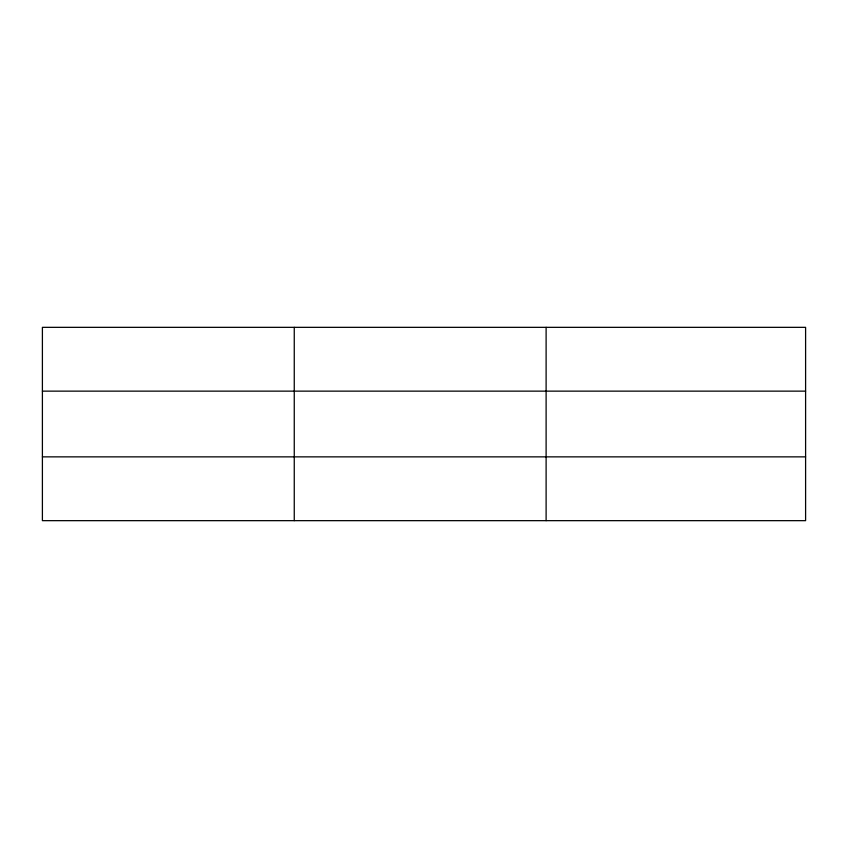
<?xml version="1.0" encoding="UTF-8"?>
<svg xmlns="http://www.w3.org/2000/svg" width="848" height="848" viewBox="0 0 848 848"><rect width="100%" height="100%" fill="white"/><g stroke="black" fill="none" stroke-linecap="round" stroke-linejoin="round"><path stroke-width="1.27" d="M294.256 327.339L294.256 520.661M546.112 327.339L546.112 520.661M805.6 456.86L805.6 520.661L42.4 520.661L42.4 327.339L805.6 327.339L805.6 456.86L42.4 456.86M42.4 391.14L805.6 391.14"/></g></svg>
